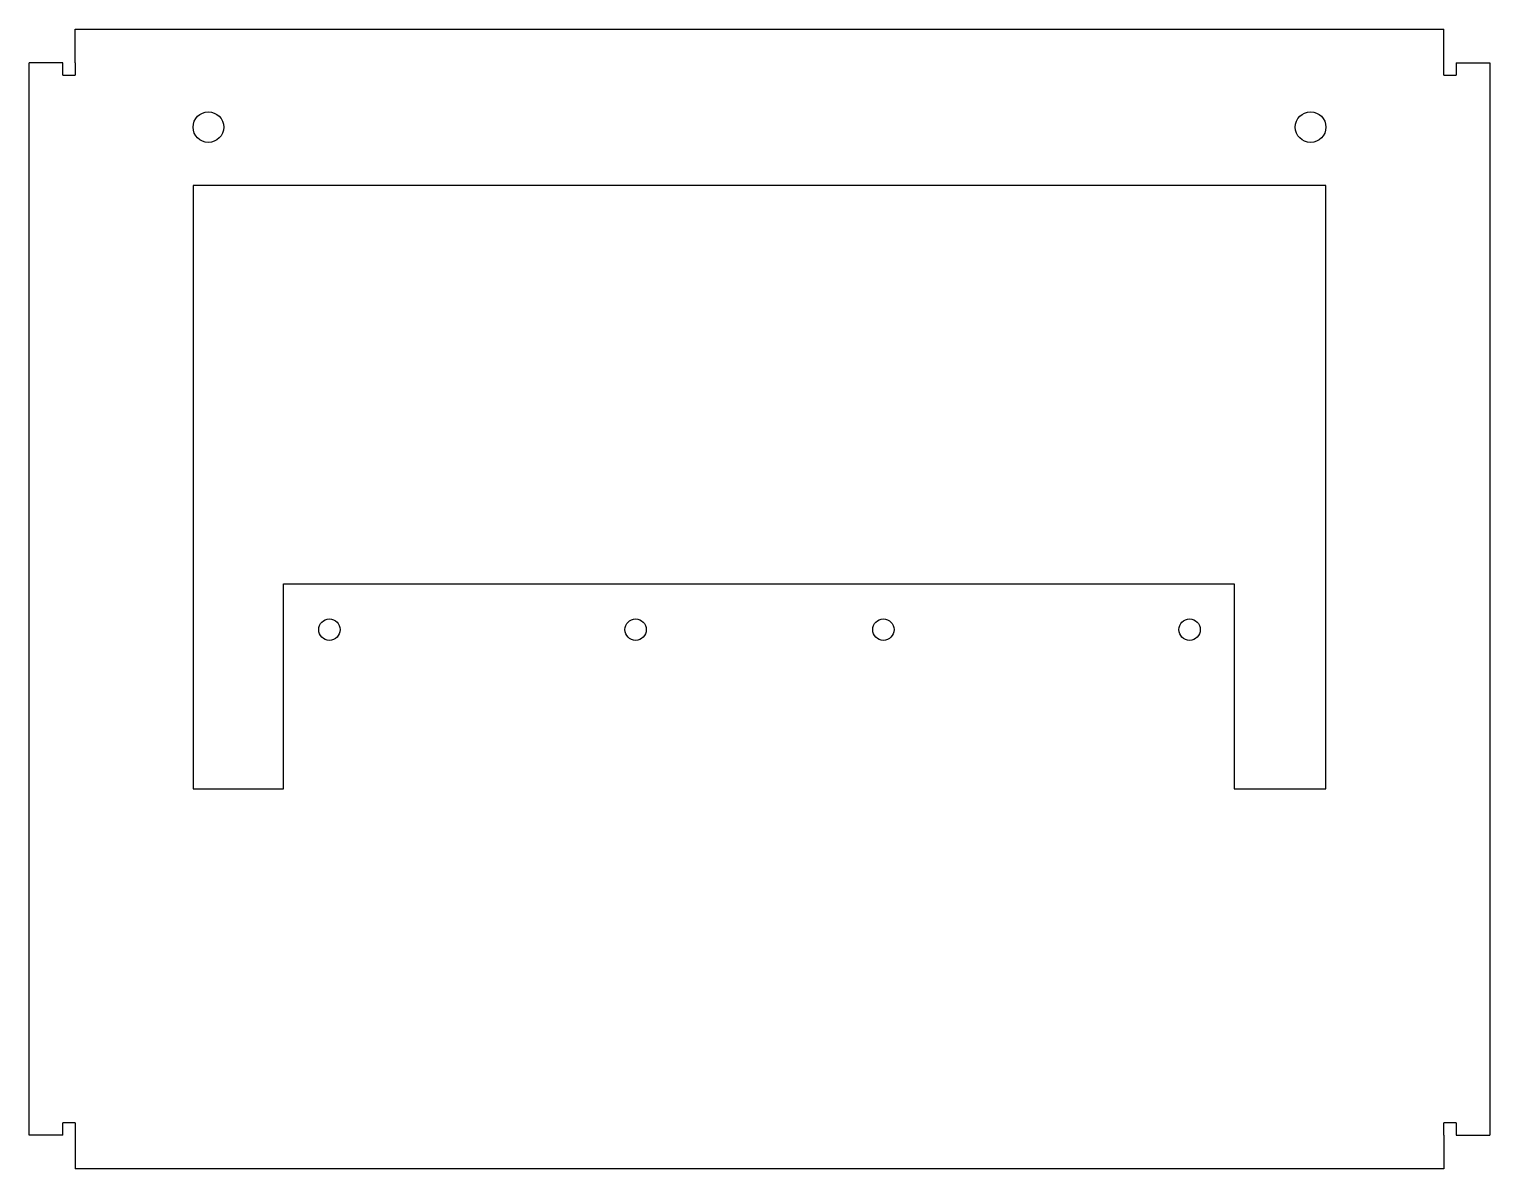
# Model space of a CAD drawing. Header units: millimetres. Extents: x 43 to 520, y 44 to 416.
import ezdxf

# ---------------------------------------------------------------- set-up
doc = ezdxf.new("R2010")
doc.units = ezdxf.units.MM
doc.layers.add('Default', color=7, linetype='Continuous')
doc.layers.add('SUSTENTAÇÃO_SUPO', color=7, linetype='Continuous')

# ---------------------------------------------------------------- blocks, each defined once
blk = doc.blocks.new('SE')
at = {"layer": 'SUSTENTAÇÃO_SUPO', "color": 7, "linetype": 'Continuous'}
for p, q in [((57.54, 415.74), (504.54, 415.74)), ((57.54, 404.74), (57.54, 415.74)), ((504.54, 404.74), (504.54, 415.74)), ((42.52, 54.72), (42.52, 404.72)), ((53.52, 404.72), (42.52, 404.72)), ((53.52, 400.72), (53.52, 404.72)), ((53.52, 400.72), (57.54, 400.72)), ((57.54, 404.74), (57.54, 400.72)), ((504.54, 400.72), (504.54, 404.74)), ((504.54, 400.72), (508.57, 400.72)), ((508.57, 404.72), (519.57, 404.72)), ((508.57, 404.72), (508.57, 400.72)), ((519.57, 404.72), (519.57, 54.72)), ((466.04, 364.72), (96.04, 364.72)), ((96.04, 364.72), (96.04, 167.72)), ((466.04, 167.72), (466.04, 364.72)), ((125.58, 167.72), (125.58, 234.72)), ((125.58, 234.72), (436.04, 234.72)), ((436.04, 234.72), (436.04, 167.72)), ((96.04, 167.72), (125.58, 167.72)), ((436.04, 167.72), (466.04, 167.72)), ((57.54, 58.72), (53.52, 58.72)), ((53.52, 54.72), (53.52, 58.72)), ((57.54, 58.72), (57.54, 54.69)), ((508.57, 58.72), (504.54, 58.72)), ((504.54, 54.69), (504.54, 58.72)), ((508.57, 58.72), (508.57, 54.72)), ((53.52, 54.72), (42.52, 54.72)), ((57.54, 54.69), (57.54, 43.69)), ((504.54, 54.69), (504.54, 43.69)), ((508.57, 54.72), (519.57, 54.72)), ((504.54, 43.69), (57.54, 43.69))]:
    blk.add_line(p, q, dxfattribs=at)
for centre, radius in [((101.04, 383.77), 5), ((461.04, 383.77), 5), ((140.58, 219.72), 3.5), ((240.58, 219.72), 3.5), ((321.51, 219.72), 3.5), ((421.51, 219.72), 3.5)]:
    blk.add_circle(centre, radius, dxfattribs=at)

msp = doc.modelspace()

# ---------------------------------------------------------------- block references
at = {"layer": 'Default'}
msp.add_blockref('SE', (0, 0), dxfattribs=at)

doc.saveas('drawing.dxf')
